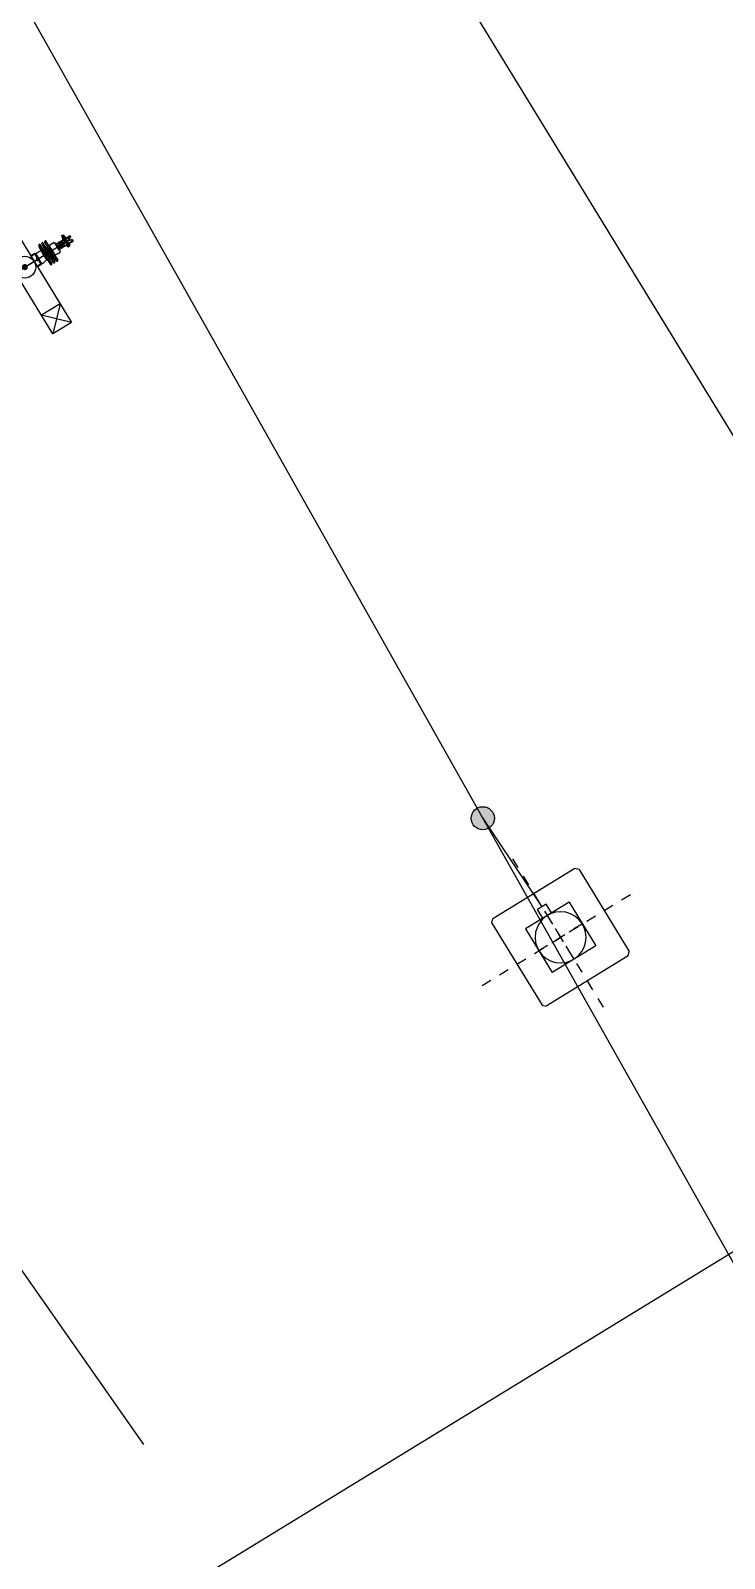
# Model space of a CAD drawing. Header units: millimetres. Extents: x 308437 to 311888, y 6841816 to 6843567.
# Drawn here: x 311670.22 to 311677, y 6842022.95 to 6842037.89 of the extents above; entities that cross this region are included whole.
import ezdxf

# ---------------------------------------------------------------- set-up
doc = ezdxf.new("R2010")
doc.units = ezdxf.units.MM
doc.linetypes.add('CENTER', pattern=[2, 1.25, -0.25, 0.25, -0.25])
doc.linetypes.add('DASHED', pattern=[19.05, 12.7, -6.35])
for name, color, linetype in [('06EJES', 1, 'CENTER'), ('C-ESTRUCTURA', 94, 'Continuous'), ('E-CONDUCTOR', 40, 'Continuous'), ('E-EQUIPOS', 54, 'Continuous'), ('E-MALLA-TIERRA', 7, 'DASHED'), ('T-VIAS', 94, 'Continuous')]:
    doc.layers.add(name, color=color, linetype=linetype)

# ---------------------------------------------------------------- blocks, each defined once
blk = doc.blocks.new('Transf._Pot._Disp._Planta')
at = {"layer": '06EJES', "ltscale": 0.08}
for p, q in [((0, -900), (0, 900)), ((0, -250), (0, 250)), ((0, -250), (0, 250)), ((-900, 0), (900, 0)), ((250, 0), (-250, 0))]:
    blk.add_line(p, q, dxfattribs=at)
at = {"layer": 'E-EQUIPOS', "linetype": 'Continuous'}
for p, q in [((-500, 470), (-470, 500)), ((-500, -470), (-500, 470)), ((470, 500), (-470, 500)), ((470, 500), (500, 470)), ((500, -470), (500, 470)), ((-250, -250), (-250, 250)), ((250, 250), (-250, 250)), ((250, -250), (250, 250)), ((250, -250), (-250, -250)), ((-50, -250), (-50, -350)), ((50, -250), (50, -350)), ((50, -350), (-50, -350)), ((-500, -470), (-470, -500)), ((470, -500), (-470, -500)), ((500, -470), (470, -500))]:
    blk.add_line(p, q, dxfattribs=at)
blk.add_circle((0, 0), 250, dxfattribs=at)
blk = doc.blocks.new('A$C5E073844')
at = {"layer": 'E-EQUIPOS', "const_width": 30}
blk.add_lwpolyline([(660, -200, 1), (690, -200, 1)], format="xyb", close=True, dxfattribs=at)
at = {"layer": 'E-EQUIPOS'}
blk.add_circle((675, -200), 107, dxfattribs=at)
blk = doc.blocks.new('Parrón')
at = {"layer": 'E-CONDUCTOR'}
h = blk.add_hatch(color=256, dxfattribs=at)
h.dxf.hatch_style = 1
h.paths.add_polyline_path([(39.823, 13.001, 0.403689), (39.715, 13.113), (39.707, 12.889, 0.424817)])
h.paths.add_polyline_path([(39.715, 13.113, 0.424817), (39.598, 13.001, 0.403689), (39.707, 12.889)])
at = {"layer": 'C-ESTRUCTURA', "linetype": 'Continuous'}
for points in [[(38.596, 22.235), (38.809, 22.235), (38.809, 19.235), (38.596, 19.235), (38.596, 22.235)], [(38.809, 19.448), (38.596, 19.448)], [(38.809, 19.235), (38.596, 19.448)], [(38.809, 19.448), (38.596, 19.235)]]:
    blk.add_lwpolyline(points, dxfattribs=at)
at = {"layer": 'E-CONDUCTOR'}
for p, q in [((43.752, 0), (43.752, 42.44)), ((39.242, 0), (40.772, 42.403))]:
    blk.add_line(p, q, dxfattribs=at)
for points in [[(34.907, 20.035), (36.002, 19.935), (39.21, 19.935)], [(39.711, 13.007), (39.752, 11.961)]]:
    blk.add_lwpolyline(points, dxfattribs=at)
blk.add_circle((39.711, 13.001), 0.113, dxfattribs=at)
at = {"layer": 'E-EQUIPOS'}
for p, q in [((38.924, 20.024), (38.927, 20.029)), ((38.924, 19.935), (38.924, 20.024)), ((38.927, 20.029), (38.928, 20.033)), ((38.928, 20.033), (38.929, 20.043)), ((38.93, 19.917), (38.93, 20.046)), ((38.945, 19.917), (38.945, 20.045)), ((38.96, 19.987), (38.963, 20.043)), ((38.964, 19.917), (38.964, 20.046)), ((38.978, 19.917), (38.978, 20.045)), ((38.993, 19.987), (38.996, 20.043)), ((38.997, 19.917), (38.997, 20.046)), ((39.012, 19.917), (39.012, 20.045)), ((38.817, 19.935), (38.801, 19.935)), ((38.854, 19.998), (38.809, 19.998)), ((38.809, 19.993), (38.809, 19.998)), ((38.849, 19.993), (38.809, 19.993)), ((38.809, 19.927), (38.809, 19.943)), ((38.809, 19.873), (38.809, 19.878)), ((38.849, 19.878), (38.809, 19.878)), ((38.854, 19.873), (38.809, 19.873)), ((38.836, 19.873), (38.836, 19.878)), ((38.841, 19.945), (38.841, 19.925)), ((38.842, 19.948), (38.85, 19.948)), ((38.842, 19.942), (38.85, 19.942)), ((38.842, 19.929), (38.85, 19.929)), ((38.842, 19.922), (38.85, 19.922)), ((38.843, 19.87), (38.843, 19.88)), ((38.85, 19.948), (38.85, 19.922)), ((38.85, 19.948), (38.854, 19.948)), ((38.85, 19.942), (38.85, 19.929)), ((38.85, 19.932), (38.854, 19.93)), ((38.85, 19.93), (38.854, 19.928)), ((38.85, 19.922), (38.854, 19.922)), ((38.85, 19.873), (38.85, 19.878)), ((38.854, 19.883), (38.854, 19.988)), ((38.859, 19.878), (38.859, 19.993)), ((38.859, 19.935), (38.859, 19.986)), ((38.859, 19.985), (38.859, 19.885)), ((38.859, 19.935), (38.859, 19.985)), ((38.859, 19.935), (38.859, 19.985)), ((38.859, 19.975), (38.859, 19.925)), ((38.859, 19.975), (38.859, 19.925)), ((38.859, 19.895), (38.859, 19.945)), ((38.859, 19.895), (38.859, 19.945)), ((38.859, 19.935), (38.859, 19.885)), ((38.859, 19.935), (38.859, 19.885)), ((38.859, 19.935), (38.859, 19.884)), ((38.865, 19.992), (38.884, 19.992)), ((38.865, 19.878), (38.884, 19.878)), ((38.884, 19.992), (38.916, 19.989)), ((38.884, 19.878), (38.916, 19.882)), ((38.921, 19.935), (38.921, 19.983)), ((38.921, 19.978), (38.924, 19.978)), ((38.921, 19.935), (38.921, 19.888)), ((38.921, 19.893), (38.924, 19.893)), ((38.924, 19.917), (38.924, 19.982)), ((38.924, 19.953), (38.924, 19.889)), ((38.924, 19.935), (38.924, 19.877)), ((38.924, 19.877), (38.927, 19.872)), ((38.927, 19.872), (38.928, 19.868)), ((38.928, 19.868), (38.929, 19.828)), ((38.93, 19.953), (38.93, 19.825)), ((38.945, 19.953), (38.945, 19.825)), ((38.958, 19.917), (38.958, 19.983)), ((38.958, 19.953), (38.958, 19.887)), ((38.96, 19.884), (38.963, 19.828)), ((38.964, 19.953), (38.964, 19.825)), ((38.978, 19.953), (38.978, 19.825)), ((38.992, 19.917), (38.992, 19.983)), ((38.992, 19.953), (38.992, 19.887)), ((38.993, 19.884), (38.996, 19.828)), ((38.997, 19.953), (38.997, 19.825)), ((39.012, 19.978), (39.015, 19.978)), ((39.012, 19.953), (39.012, 19.825)), ((39.012, 19.893), (39.015, 19.893)), ((39.015, 19.917), (39.015, 19.983)), ((39.015, 19.953), (39.015, 19.888)), ((39.051, 19.992), (39.02, 19.989)), ((39.051, 19.878), (39.02, 19.882)), ((39.051, 19.992), (39.07, 19.992)), ((39.051, 19.878), (39.07, 19.878)), ((39.21, 19.935), (39.075, 19.935)), ((39.076, 19.917), (39.076, 19.986)), ((39.076, 19.975), (39.076, 19.927)), ((39.076, 19.975), (39.076, 19.927)), ((39.13, 19.966), (39.076, 19.966)), ((39.076, 19.966), (39.076, 19.904)), ((39.076, 19.953), (39.076, 19.884)), ((39.076, 19.895), (39.076, 19.944)), ((39.076, 19.895), (39.076, 19.944)), ((39.13, 19.904), (39.076, 19.904)), ((39.081, 19.966), (39.081, 19.904)), ((39.085, 19.948), (39.081, 19.948)), ((39.085, 19.932), (39.081, 19.93)), ((39.085, 19.93), (39.081, 19.928)), ((39.085, 19.922), (39.081, 19.922)), ((39.085, 19.948), (39.085, 19.922)), ((39.093, 19.948), (39.085, 19.948)), ((39.085, 19.942), (39.085, 19.929)), ((39.093, 19.942), (39.085, 19.942)), ((39.093, 19.929), (39.085, 19.929)), ((39.093, 19.922), (39.085, 19.922)), ((39.095, 19.945), (39.095, 19.925)), ((39.147, 19.951), (39.101, 19.951)), ((39.147, 19.92), (39.101, 19.92)), ((39.106, 19.956), (39.104, 19.955)), ((39.104, 19.955), (39.104, 19.948)), ((39.108, 19.955), (39.104, 19.955)), ((39.104, 19.948), (39.106, 19.947)), ((39.108, 19.948), (39.104, 19.948)), ((39.104, 19.922), (39.106, 19.924)), ((39.104, 19.916), (39.104, 19.922)), ((39.108, 19.922), (39.104, 19.922)), ((39.106, 19.914), (39.104, 19.916)), ((39.108, 19.916), (39.104, 19.916)), ((39.106, 19.956), (39.106, 19.947)), ((39.108, 19.956), (39.106, 19.956)), ((39.108, 19.956), (39.106, 19.956)), ((39.108, 19.947), (39.106, 19.947)), ((39.108, 19.947), (39.106, 19.947)), ((39.106, 19.914), (39.106, 19.924)), ((39.108, 19.924), (39.106, 19.924)), ((39.108, 19.924), (39.106, 19.924)), ((39.108, 19.914), (39.106, 19.914)), ((39.108, 19.914), (39.106, 19.914)), ((39.108, 19.945), (39.108, 19.958)), ((39.108, 19.925), (39.108, 19.913)), ((39.109, 19.96), (39.117, 19.96)), ((39.109, 19.956), (39.114, 19.956)), ((39.109, 19.947), (39.114, 19.947)), ((39.109, 19.943), (39.117, 19.943)), ((39.109, 19.927), (39.117, 19.927)), ((39.109, 19.923), (39.114, 19.923)), ((39.109, 19.915), (39.114, 19.915)), ((39.109, 19.911), (39.117, 19.911)), ((39.114, 19.943), (39.114, 19.96)), ((39.114, 19.96), (39.114, 19.943)), ((39.114, 19.947), (39.114, 19.956)), ((39.114, 19.927), (39.114, 19.911)), ((39.114, 19.911), (39.114, 19.927)), ((39.114, 19.923), (39.114, 19.915)), ((39.117, 19.96), (39.117, 19.943)), ((39.119, 19.96), (39.117, 19.96)), ((39.119, 19.955), (39.117, 19.956)), ((39.119, 19.954), (39.117, 19.955)), ((39.119, 19.943), (39.117, 19.943)), ((39.117, 19.911), (39.117, 19.927)), ((39.119, 19.927), (39.117, 19.927)), ((39.119, 19.917), (39.117, 19.916)), ((39.119, 19.916), (39.117, 19.914)), ((39.119, 19.911), (39.117, 19.911)), ((39.119, 19.966), (39.119, 19.904)), ((39.124, 19.966), (39.124, 19.904)), ((39.13, 19.966), (39.13, 19.904)), ((39.13, 19.96), (39.13, 19.91)), ((39.133, 19.956), (39.13, 19.956)), ((39.133, 19.946), (39.13, 19.946)), ((39.133, 19.925), (39.13, 19.925)), ((39.133, 19.914), (39.13, 19.914)), ((39.133, 19.91), (39.133, 19.96)), ((39.138, 19.96), (39.133, 19.96)), ((39.138, 19.91), (39.133, 19.91)), ((39.172, 19.965), (39.135, 19.965)), ((39.135, 19.962), (39.172, 19.962)), ((39.172, 19.908), (39.135, 19.908)), ((39.135, 19.905), (39.171, 19.905)), ((39.162, 19.935), (39.136, 19.935)), ((39.138, 19.91), (39.138, 19.96)), ((39.138, 19.91), (39.138, 19.96)), ((39.138, 19.959), (39.138, 19.943)), ((39.143, 19.959), (39.138, 19.959)), ((39.138, 19.955), (39.138, 19.947)), ((39.143, 19.955), (39.138, 19.955)), ((39.143, 19.947), (39.138, 19.947)), ((39.143, 19.943), (39.138, 19.943)), ((39.156, 19.942), (39.138, 19.942)), ((39.156, 19.929), (39.138, 19.929)), ((39.138, 19.928), (39.138, 19.911)), ((39.143, 19.928), (39.138, 19.928)), ((39.138, 19.924), (39.138, 19.915)), ((39.143, 19.924), (39.138, 19.924)), ((39.143, 19.915), (39.138, 19.915)), ((39.143, 19.911), (39.138, 19.911)), ((39.144, 19.957), (39.144, 19.945)), ((39.144, 19.926), (39.144, 19.913)), ((39.156, 19.929), (39.156, 19.942)), ((39.159, 19.968), (39.159, 19.973)), ((39.159, 19.973), (39.172, 19.973)), ((39.172, 19.968), (39.159, 19.968)), ((39.159, 19.94), (39.159, 19.937)), ((39.159, 19.933), (39.159, 19.93)), ((39.172, 19.902), (39.159, 19.902)), ((39.159, 19.902), (39.159, 19.897)), ((39.159, 19.897), (39.172, 19.897)), ((39.162, 19.978), (39.16, 19.974)), ((39.161, 19.973), (39.16, 19.974)), ((39.161, 19.897), (39.16, 19.897)), ((39.162, 19.893), (39.16, 19.897)), ((39.163, 19.977), (39.161, 19.973)), ((39.161, 19.973), (39.172, 19.973)), ((39.161, 19.897), (39.172, 19.897)), ((39.163, 19.894), (39.161, 19.897)), ((39.162, 19.978), (39.194, 19.978)), ((39.162, 19.893), (39.194, 19.893)), ((39.163, 19.977), (39.172, 19.977)), ((39.163, 19.968), (39.172, 19.968)), ((39.163, 19.965), (39.163, 19.968)), ((39.172, 19.965), (39.163, 19.965)), ((39.172, 19.905), (39.163, 19.905)), ((39.163, 19.905), (39.163, 19.902)), ((39.163, 19.902), (39.172, 19.902)), ((39.163, 19.894), (39.172, 19.894)), ((39.165, 19.999), (39.165, 19.99)), ((39.165, 19.979), (39.165, 19.988)), ((39.165, 19.885), (39.165, 19.893)), ((39.165, 19.893), (39.191, 19.893)), ((39.168, 20), (39.188, 20)), ((39.168, 19.989), (39.188, 19.989)), ((39.168, 19.978), (39.188, 19.978)), ((39.168, 19.884), (39.188, 19.884)), ((39.169, 19.94), (39.169, 19.961)), ((39.172, 19.961), (39.169, 19.961)), ((39.172, 19.94), (39.169, 19.94)), ((39.169, 19.93), (39.169, 19.91)), ((39.172, 19.93), (39.169, 19.93)), ((39.172, 19.91), (39.169, 19.91)), ((39.171, 19.999), (39.171, 19.99)), ((39.171, 19.979), (39.171, 19.988)), ((39.171, 19.978), (39.171, 19.977)), ((39.171, 19.965), (39.171, 19.968)), ((39.171, 19.965), (39.171, 19.962)), ((39.171, 19.939), (39.171, 19.936)), ((39.171, 19.935), (39.171, 19.932)), ((39.171, 19.908), (39.171, 19.905)), ((39.171, 19.905), (39.171, 19.902)), ((39.171, 19.893), (39.171, 19.894)), ((39.171, 19.885), (39.171, 19.893)), ((39.172, 20.006), (39.173, 20.008)), ((39.172, 20), (39.172, 20.006)), ((39.184, 20.006), (39.172, 20.006)), ((39.172, 19.893), (39.172, 19.978)), ((39.172, 19.94), (39.172, 19.961)), ((39.172, 19.961), (39.172, 19.961)), ((39.172, 19.94), (39.172, 19.94)), ((39.172, 19.93), (39.172, 19.91)), ((39.172, 19.93), (39.172, 19.93)), ((39.184, 19.919), (39.172, 19.919)), ((39.172, 19.91), (39.172, 19.91)), ((39.173, 20.008), (39.173, 20)), ((39.173, 20.008), (39.183, 20.008)), ((39.173, 19.919), (39.173, 19.978)), ((39.178, 19.876), (39.178, 20.011)), ((39.178, 19.979), (39.178, 19.972)), ((39.178, 19.979), (39.178, 19.972)), ((39.183, 20.008), (39.183, 20)), ((39.184, 20.006), (39.183, 20.008)), ((39.183, 19.919), (39.183, 19.978)), ((39.184, 20), (39.184, 20.006)), ((39.184, 19.893), (39.184, 19.978)), ((39.184, 19.977), (39.194, 19.977)), ((39.184, 19.973), (39.197, 19.973)), ((39.184, 19.973), (39.195, 19.973)), ((39.197, 19.968), (39.184, 19.968)), ((39.184, 19.968), (39.193, 19.968)), ((39.233, 19.965), (39.184, 19.965)), ((39.193, 19.965), (39.184, 19.965)), ((39.184, 19.962), (39.233, 19.962)), ((39.188, 19.961), (39.184, 19.961)), ((39.188, 19.94), (39.184, 19.94)), ((39.188, 19.93), (39.184, 19.93)), ((39.188, 19.91), (39.184, 19.91)), ((39.233, 19.908), (39.184, 19.908)), ((39.193, 19.905), (39.184, 19.905)), ((39.184, 19.902), (39.193, 19.902)), ((39.197, 19.902), (39.184, 19.902)), ((39.184, 19.897), (39.195, 19.897)), ((39.184, 19.897), (39.197, 19.897)), ((39.184, 19.894), (39.194, 19.894)), ((39.185, 19.999), (39.185, 19.99)), ((39.185, 19.979), (39.185, 19.988)), ((39.185, 19.978), (39.185, 19.977)), ((39.185, 19.965), (39.185, 19.968)), ((39.185, 19.965), (39.185, 19.962)), ((39.185, 19.94), (39.185, 19.961)), ((39.185, 19.939), (39.185, 19.936)), ((39.185, 19.935), (39.185, 19.932)), ((39.185, 19.93), (39.185, 19.91)), ((39.185, 19.908), (39.185, 19.905)), ((39.185, 19.905), (39.233, 19.905)), ((39.185, 19.905), (39.185, 19.902)), ((39.185, 19.893), (39.185, 19.894)), ((39.185, 19.885), (39.185, 19.893)), ((39.188, 19.94), (39.188, 19.961)), ((39.188, 19.93), (39.188, 19.91)), ((39.191, 19.999), (39.191, 19.99)), ((39.191, 19.979), (39.191, 19.988)), ((39.191, 19.885), (39.191, 19.893)), ((39.193, 19.968), (39.193, 19.965)), ((39.193, 19.902), (39.193, 19.905)), ((39.194, 19.978), (39.196, 19.974)), ((39.194, 19.977), (39.195, 19.973)), ((39.194, 19.893), (39.196, 19.897)), ((39.194, 19.894), (39.195, 19.897)), ((39.195, 19.973), (39.196, 19.974)), ((39.195, 19.897), (39.196, 19.897)), ((39.197, 19.973), (39.197, 19.968)), ((39.197, 19.897), (39.197, 19.902)), ((39.241, 19.913), (39.241, 19.913))]:
    blk.add_line(p, q, dxfattribs=at)
at = {"layer": 'E-EQUIPOS', "color": 1, "linetype": 'CENTER'}
blk.add_line((38.434, 19.935), (38.971, 19.935), dxfattribs=at)
at = {"layer": 'E-EQUIPOS'}
for centre, radius, start, end in [((38.939, 20.041), 0.01, 90.0001, 172.9237), ((38.939, 20.045), 0.006, 0.0001, 90.0001), ((38.973, 20.041), 0.01, 90.0001, 172.9237), ((38.972, 20.045), 0.006, 0.0001, 90.0001), ((39.006, 20.041), 0.01, 90.0001, 172.9237), ((39.006, 20.045), 0.006, 0.0001, 90.0001), ((38.845, 19.945), 0.00431, 130.6919, 229.3083), ((38.856, 19.935), 0.015, 154.1538, 205.8464), ((38.845, 19.925), 0.00431, 130.6919, 229.3083), ((38.849, 19.988), 0.005, 0.0001, 90.0001), ((38.849, 19.883), 0.005, 270.0001, 0.0001), ((38.854, 19.993), 0.005, 0.0001, 90.0001), ((38.854, 19.878), 0.005, 270.0001, 0.0001), ((38.865, 19.986), 0.006, 90.0001, 180.0001), ((38.865, 19.884), 0.006, 180.0001, 270.0001), ((38.915, 19.983), 0.006, 0.0001, 83.7461), ((38.915, 19.888), 0.006, 276.2541, 0.0001), ((38.951, 19.988), 0.01, 229.4585, 264.7347), ((38.951, 19.883), 0.01, 95.2655, 130.5417), ((38.95, 19.988), 0.01, 275.2655, 352.9237), ((38.95, 19.883), 0.01, 7.0765, 84.7347), ((38.985, 19.988), 0.01, 229.4585, 264.7347), ((38.985, 19.883), 0.01, 95.2655, 130.5417), ((38.983, 19.988), 0.01, 275.2655, 352.9237), ((38.983, 19.883), 0.01, 7.0765, 84.7347), ((39.021, 19.983), 0.006, 96.38, 180.0001), ((39.021, 19.888), 0.006, 180.0001, 263.6202), ((39.07, 19.986), 0.006, 0.0001, 90.0001), ((39.07, 19.884), 0.006, 270.0001, 0.0001), ((39.09, 19.945), 0.00431, 310.6919, 49.3083), ((39.08, 19.935), 0.015, 334.1538, 25.8464), ((39.09, 19.925), 0.00431, 310.6919, 49.3083), ((39.111, 19.958), 0.00272, 130.6919, 229.3083), ((39.118, 19.952), 0.00945, 154.1538, 205.8464), ((39.111, 19.945), 0.00272, 130.6919, 229.3083), ((39.111, 19.925), 0.00272, 130.6919, 229.3083), ((39.118, 19.919), 0.00945, 154.1538, 205.8464), ((39.111, 19.913), 0.00272, 130.6919, 229.3083), ((39.135, 19.96), 0.005, 90.0001, 180.0001), ((39.135, 19.91), 0.005, 180.0001, 270.0001), ((39.135, 19.96), 0.002, 90.0001, 180.0001), ((39.135, 19.91), 0.002, 180.0001, 270.0001), ((39.141, 19.957), 0.00272, 310.6919, 49.3083), ((39.135, 19.951), 0.00945, 334.1538, 25.8464), ((39.141, 19.945), 0.00272, 310.6919, 49.3083), ((39.141, 19.926), 0.00272, 310.6919, 49.3083), ((39.135, 19.92), 0.00945, 334.1538, 25.8464), ((39.141, 19.913), 0.00272, 310.6919, 49.3083), ((39.178, 20.059), 0.12, 260.8899, 266.9668), ((39.178, 20.059), 0.123, 261.1139, 267.0408), ((39.178, 19.812), 0.123, 92.9594, 98.8862), ((39.178, 19.812), 0.12, 93.0334, 99.1103), ((39.168, 19.995), 0.005, 53.1302, 126.87), ((39.168, 19.994), 0.005, 233.1302, 306.87), ((39.168, 19.984), 0.005, 53.1302, 126.87), ((39.168, 19.983), 0.005, 233.1302, 306.87), ((39.168, 19.889), 0.005, 233.1302, 306.87), ((39.178, 19.977), 0.0229, 73.0222, 106.978), ((39.178, 20.012), 0.0229, 253.0222, 286.978), ((39.178, 19.966), 0.0229, 73.0222, 106.978), ((39.178, 20.001), 0.0229, 253.0222, 286.978), ((39.178, 19.907), 0.0229, 253.0222, 286.978), ((39.178, 20.059), 0.12, 273.0334, 299.3779), ((39.178, 20.059), 0.123, 272.9594, 299.6106), ((39.178, 19.812), 0.123, 60.3896, 87.0408), ((39.178, 19.812), 0.12, 60.6223, 86.9668), ((39.188, 19.995), 0.005, 53.1302, 126.87), ((39.188, 19.994), 0.005, 233.1302, 306.87), ((39.188, 19.984), 0.005, 53.1302, 126.87), ((39.188, 19.983), 0.005, 233.1302, 306.87), ((39.188, 19.889), 0.005, 233.1302, 306.87), ((39.233, 19.957), 0.008, 316.2044, 90.0001), ((39.233, 19.957), 0.005, 320.6765, 90.0001), ((39.233, 19.913), 0.008, 270.0001, 43.7958), ((39.233, 19.913), 0.005, 270.0001, 39.3237), ((38.939, 19.829), 0.01, 187.0765, 270.0001), ((38.939, 19.825), 0.006, 270.0001, 0.0001), ((38.973, 19.829), 0.01, 187.0765, 270.0001), ((38.972, 19.825), 0.006, 270.0001, 0.0001), ((39.006, 19.829), 0.01, 187.0765, 270.0001), ((39.006, 19.825), 0.006, 270.0001, 0.0001)]:
    blk.add_arc(centre, radius, start, end, dxfattribs=at)
at = {"layer": 'E-MALLA-TIERRA', "ltscale": 0.5}
blk.add_lwpolyline([(34.283, 0), (31.697, 41.321)], dxfattribs=at)
at = {"layer": 'T-VIAS', "linetype": 'ByBlock'}
blk.add_line((11.352, 8.111), (89.352, 8.111), dxfattribs=at)
at = {"layer": 'E-EQUIPOS', "xscale": 0.001, "yscale": 0.001, "zscale": 0.001, "rotation": 270}
blk.add_blockref('A$C5E073844', (38.902, 20.61), dxfattribs=at)
at = {"layer": 'E-EQUIPOS', "lineweight": 0, "ltscale": 2, "xscale": -0.001, "yscale": 0.001, "zscale": 0.001, "rotation": 180}
blk.add_blockref('Transf._Pot._Disp._Planta', (39.752, 11.611), dxfattribs=at)

msp = doc.modelspace()

# ---------------------------------------------------------------- block references
at = {"rotation": 31.45904213535047}
msp.add_blockref('Parrón', (311647.552, 6841998.376), dxfattribs=at)

doc.saveas('drawing.dxf')
